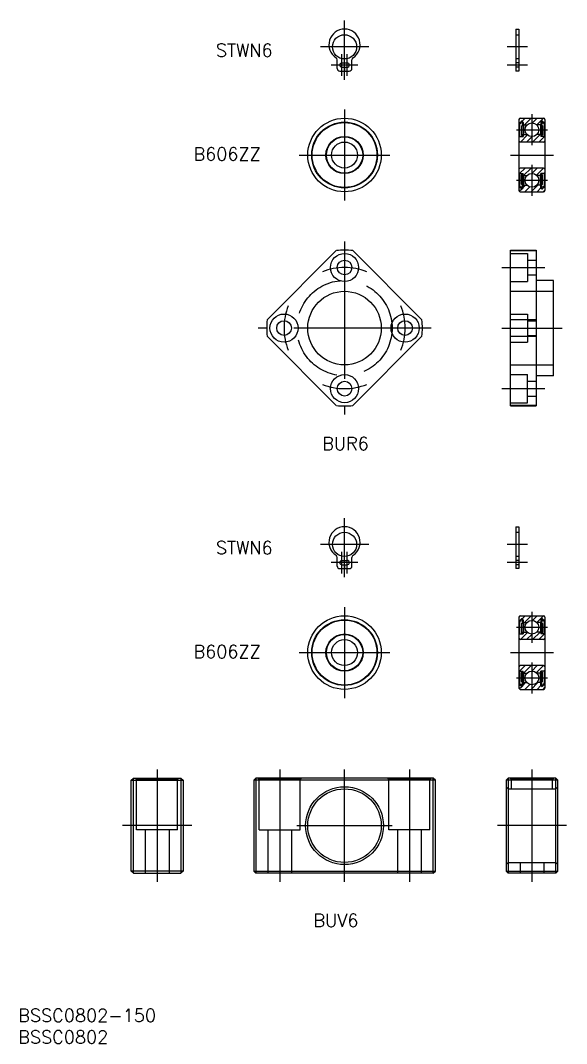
# Model space of a CAD drawing. Extents: x -75 to 353, y -50 to 248.
# Drawn here: x -75 to 51.4, y -50.4 to 186.1 of the extents above; entities that cross this region are included whole.
import ezdxf

# ---------------------------------------------------------------- set-up
doc = ezdxf.new("R2010")
doc.units = 0
doc.linetypes.add('CENTER', pattern=[50.8, 31.75, -6.35, 6.35, -6.35])
doc.linetypes.add('DASHED', pattern=[19.05, 12.7, -6.35])
doc.layers.get('0').update_dxf_attribs({"linetype": 'CONTINUOUS'})
doc.layers.add('CENTER', color=1, linetype='CENTER')
doc.styles.get("Standard").update_dxf_attribs({"font": 'txt.shx', "height": 3, "bigfont": 'bigfont.shx'})

msp = doc.modelspace()

# ---------------------------------------------------------------- linework, layer by layer
at = {"color": 7, "linetype": 'CONTINUOUS'}
for p, q in [((39.65, 184.1), (39.65, 174.4)), ((39.65, 184.1), (40.35, 184.1)), ((40.35, 184.1), (40.35, 174.4)), ((-1.7, 175), (-1.7, 176.99)), ((-0.6, 176.3), (0.6, 176.3)), ((-0.6, 175.3), (0.6, 175.3)), ((0, 176.3), (0, 177.2)), ((0, 175.3), (0, 174.4)), ((1.7, 175), (1.7, 176.99)), ((-1.1, 174.4), (1.1, 174.4)), ((40.35, 174.4), (39.65, 174.4)), ((40.35, 163.2), (40.35, 146.8)), ((40.65, 163.5), (46.05, 163.5)), ((46.35, 163.2), (46.35, 146.8)), ((40.45, 162.5), (40.35, 162.6)), ((40.45, 162.5), (40.66, 162.5)), ((40.45, 162.5), (40.45, 159.3)), ((40.66, 162.5), (40.77, 162.67)), ((40.71, 162.33), (40.82, 162.27)), ((40.77, 162.44), (40.88, 162.61)), ((40.88, 162.37), (40.77, 162.44)), ((40.82, 162.27), (40.88, 162.37)), ((41.17, 161.95), (40.92, 161.7)), ((40.92, 161.7), (40.92, 159.65)), ((41.29, 161.9), (41.04, 161.65)), ((41.04, 159.65), (41.04, 161.65)), ((41.17, 162.53), (41.17, 161.95)), ((41.29, 162.53), (41.29, 159.3)), ((41.39, 161.95), (41.29, 162.05)), ((41.39, 161.95), (42.21, 161.95)), ((41.39, 161.95), (41.39, 159.75)), ((45.31, 161.95), (44.49, 161.95)), ((45.31, 161.95), (45.41, 162.05)), ((45.31, 161.95), (45.31, 159.75)), ((45.41, 162.53), (45.41, 159.3)), ((45.41, 161.9), (45.66, 161.65)), ((45.53, 162.53), (45.53, 161.95)), ((45.53, 161.95), (45.78, 161.7)), ((45.66, 159.65), (45.66, 161.65)), ((45.78, 161.7), (45.78, 159.65)), ((45.93, 162.44), (45.82, 162.61)), ((45.82, 162.37), (45.93, 162.44)), ((45.88, 162.27), (45.82, 162.37)), ((45.99, 162.33), (45.88, 162.27)), ((46.04, 162.5), (45.93, 162.67)), ((46.25, 162.5), (46.04, 162.5)), ((46.25, 162.5), (46.35, 162.6)), ((46.25, 159.3), (46.25, 162.5)), ((40.35, 159.2), (40.45, 159.3)), ((40.45, 159.3), (41.29, 159.3)), ((41.23, 159.65), (41.04, 159.65)), ((41.04, 159.52), (41.23, 159.52)), ((41.23, 159.52), (41.23, 159.65)), ((41.29, 159.65), (41.39, 159.75)), ((41.39, 159.75), (42.21, 159.75)), ((45.31, 159.75), (44.49, 159.75)), ((45.41, 159.65), (45.31, 159.75)), ((46.25, 159.3), (45.41, 159.3)), ((45.47, 159.65), (45.66, 159.65)), ((45.47, 159.52), (45.47, 159.65)), ((45.66, 159.52), (45.47, 159.52)), ((46.35, 159.2), (46.25, 159.3)), ((46.05, 158), (40.65, 158)), ((46.05, 152), (40.65, 152)), ((40.35, 150.8), (40.45, 150.7)), ((40.45, 150.7), (41.29, 150.7)), ((40.45, 150.7), (40.45, 147.5)), ((40.92, 148.3), (40.92, 150.35)), ((41.04, 150.48), (41.23, 150.48)), ((41.04, 150.35), (41.04, 148.35)), ((41.23, 150.35), (41.04, 150.35)), ((41.23, 150.48), (41.23, 150.35)), ((41.29, 147.47), (41.29, 150.7)), ((41.29, 150.35), (41.39, 150.25)), ((41.39, 150.25), (42.21, 150.25)), ((41.39, 150.25), (41.39, 148.05)), ((45.31, 150.25), (44.49, 150.25)), ((45.41, 150.35), (45.31, 150.25)), ((45.31, 148.05), (45.31, 150.25)), ((46.25, 150.7), (45.41, 150.7)), ((45.41, 147.47), (45.41, 150.7)), ((45.47, 150.48), (45.47, 150.35)), ((45.66, 150.48), (45.47, 150.48)), ((45.47, 150.35), (45.66, 150.35)), ((45.66, 150.35), (45.66, 148.35)), ((45.78, 148.3), (45.78, 150.35)), ((46.35, 150.8), (46.25, 150.7)), ((46.25, 147.5), (46.25, 150.7)), ((40.45, 147.5), (40.35, 147.4)), ((40.45, 147.5), (40.66, 147.5)), ((40.66, 147.5), (40.77, 147.33)), ((40.71, 147.67), (40.82, 147.73)), ((40.88, 147.63), (40.77, 147.56)), ((40.77, 147.56), (40.88, 147.39)), ((40.82, 147.73), (40.88, 147.63)), ((41.17, 148.05), (40.92, 148.3)), ((41.29, 148.1), (41.04, 148.35)), ((41.17, 147.47), (41.17, 148.05)), ((41.39, 148.05), (41.29, 147.95)), ((41.39, 148.05), (42.21, 148.05)), ((45.31, 148.05), (44.49, 148.05)), ((45.31, 148.05), (45.41, 147.95)), ((45.41, 148.1), (45.66, 148.35)), ((45.53, 148.05), (45.78, 148.3)), ((45.53, 147.47), (45.53, 148.05)), ((45.88, 147.73), (45.82, 147.63)), ((45.82, 147.63), (45.93, 147.56)), ((45.93, 147.56), (45.82, 147.39)), ((45.99, 147.67), (45.88, 147.73)), ((46.04, 147.5), (45.93, 147.33)), ((46.25, 147.5), (46.04, 147.5)), ((46.25, 147.5), (46.35, 147.4)), ((40.65, 146.5), (46.05, 146.5)), ((-1.9, 132.9), (-17.9, 116.9)), ((1.9, 132.9), (17.9, 116.9)), ((38.35, 97), (38.35, 133)), ((38.35, 133), (44.35, 133)), ((38.35, 132.9), (44.35, 132.9)), ((44.35, 133), (44.35, 97)), ((48.35, 126), (44.35, 126)), ((48.35, 104), (48.35, 126)), ((44.35, 116.9), (38.35, 116.9)), ((-1.9, 97.1), (-17.9, 113.1)), ((17.9, 113.1), (1.9, 97.1)), ((38.35, 113.1), (44.35, 113.1)), ((48.35, 104), (44.35, 104)), ((44.35, 97.1), (38.35, 97.1)), ((38.35, 97), (44.35, 97)), ((39.65, 69.1), (39.65, 59.4)), ((39.65, 69.1), (40.35, 69.1)), ((40.35, 69.1), (40.35, 59.4)), ((-1.7, 60), (-1.7, 61.99)), ((0, 61.3), (0, 62.2)), ((1.7, 60), (1.7, 61.99)), ((-1.1, 59.4), (1.1, 59.4)), ((-0.6, 61.3), (0.6, 61.3)), ((-0.6, 60.3), (0.6, 60.3)), ((0, 60.3), (0, 59.4)), ((40.35, 59.4), (39.65, 59.4)), ((40.35, 48.2), (40.35, 31.8)), ((40.45, 47.5), (40.35, 47.6)), ((40.45, 47.5), (40.66, 47.5)), ((40.45, 47.5), (40.45, 44.3)), ((40.65, 48.5), (46.05, 48.5)), ((40.66, 47.5), (40.77, 47.67)), ((40.71, 47.33), (40.82, 47.27)), ((40.77, 47.44), (40.88, 47.61)), ((40.88, 47.37), (40.77, 47.44)), ((40.82, 47.27), (40.88, 47.37)), ((41.17, 47.53), (41.17, 46.95)), ((41.29, 47.53), (41.29, 44.3)), ((45.41, 47.53), (45.41, 44.3)), ((45.53, 47.53), (45.53, 46.95)), ((45.93, 47.44), (45.82, 47.61)), ((45.82, 47.37), (45.93, 47.44)), ((45.88, 47.27), (45.82, 47.37)), ((45.99, 47.33), (45.88, 47.27)), ((46.04, 47.5), (45.93, 47.67)), ((46.25, 47.5), (46.04, 47.5)), ((46.25, 47.5), (46.35, 47.6)), ((46.25, 44.3), (46.25, 47.5)), ((46.35, 48.2), (46.35, 31.8)), ((41.17, 46.95), (40.92, 46.7)), ((40.92, 46.7), (40.92, 44.65)), ((41.29, 46.9), (41.04, 46.65)), ((41.04, 44.65), (41.04, 46.65)), ((41.39, 46.95), (41.29, 47.05)), ((41.39, 46.95), (42.21, 46.95)), ((41.39, 46.95), (41.39, 44.75)), ((45.31, 46.95), (44.49, 46.95)), ((45.31, 46.95), (45.41, 47.05)), ((45.31, 46.95), (45.31, 44.75)), ((45.41, 46.9), (45.66, 46.65)), ((45.53, 46.95), (45.78, 46.7)), ((45.66, 44.65), (45.66, 46.65)), ((45.78, 46.7), (45.78, 44.65)), ((40.35, 44.2), (40.45, 44.3)), ((40.45, 44.3), (41.29, 44.3)), ((46.05, 43), (40.65, 43)), ((41.23, 44.65), (41.04, 44.65)), ((41.04, 44.52), (41.23, 44.52)), ((41.23, 44.52), (41.23, 44.65)), ((41.29, 44.65), (41.39, 44.75)), ((41.39, 44.75), (42.21, 44.75)), ((45.31, 44.75), (44.49, 44.75)), ((45.41, 44.65), (45.31, 44.75)), ((46.25, 44.3), (45.41, 44.3)), ((45.47, 44.65), (45.66, 44.65)), ((45.47, 44.52), (45.47, 44.65)), ((45.66, 44.52), (45.47, 44.52)), ((46.35, 44.2), (46.25, 44.3)), ((40.35, 35.8), (40.45, 35.7)), ((40.45, 35.7), (41.29, 35.7)), ((40.45, 35.7), (40.45, 32.5)), ((46.05, 37), (40.65, 37)), ((41.04, 35.48), (41.23, 35.48)), ((41.23, 35.48), (41.23, 35.35)), ((41.29, 32.47), (41.29, 35.7)), ((46.25, 35.7), (45.41, 35.7)), ((45.41, 32.47), (45.41, 35.7)), ((45.47, 35.48), (45.47, 35.35)), ((45.66, 35.48), (45.47, 35.48)), ((46.35, 35.8), (46.25, 35.7)), ((46.25, 32.5), (46.25, 35.7)), ((40.92, 33.3), (40.92, 35.35)), ((41.17, 33.05), (40.92, 33.3)), ((41.04, 35.35), (41.04, 33.35)), ((41.23, 35.35), (41.04, 35.35)), ((41.29, 33.1), (41.04, 33.35)), ((41.29, 35.35), (41.39, 35.25)), ((41.39, 35.25), (42.21, 35.25)), ((41.39, 35.25), (41.39, 33.05)), ((45.31, 35.25), (44.49, 35.25)), ((45.41, 35.35), (45.31, 35.25)), ((45.31, 33.05), (45.31, 35.25)), ((45.41, 33.1), (45.66, 33.35)), ((45.47, 35.35), (45.66, 35.35)), ((45.53, 33.05), (45.78, 33.3)), ((45.66, 35.35), (45.66, 33.35)), ((45.78, 33.3), (45.78, 35.35)), ((40.45, 32.5), (40.35, 32.4)), ((40.45, 32.5), (40.66, 32.5)), ((40.65, 31.5), (46.05, 31.5)), ((40.66, 32.5), (40.77, 32.33)), ((40.71, 32.67), (40.82, 32.73)), ((40.88, 32.63), (40.77, 32.56)), ((40.77, 32.56), (40.88, 32.39)), ((40.82, 32.73), (40.88, 32.63)), ((41.17, 32.47), (41.17, 33.05)), ((41.39, 33.05), (41.29, 32.95)), ((41.39, 33.05), (42.21, 33.05)), ((45.31, 33.05), (44.49, 33.05)), ((45.31, 33.05), (45.41, 32.95)), ((45.53, 32.47), (45.53, 33.05)), ((45.88, 32.73), (45.82, 32.63)), ((45.82, 32.63), (45.93, 32.56)), ((45.93, 32.56), (45.82, 32.39)), ((45.99, 32.67), (45.88, 32.73)), ((46.04, 32.5), (45.93, 32.33)), ((46.25, 32.5), (46.04, 32.5)), ((46.25, 32.5), (46.35, 32.4)), ((-49.35, 10.5), (-48.85, 11)), ((-49.35, -10.5), (-49.35, 10.5)), ((-49.35, 10.5), (-37.35, 10.5)), ((-48.85, 11), (-37.85, 11)), ((-48.85, -11), (-48.85, 11)), ((-37.85, 11), (-37.35, 10.5)), ((-37.85, 11), (-37.85, -11)), ((-37.35, 10.5), (-37.35, -10.5)), ((-20.5, 11), (-21, 10.5)), ((-21, 10.5), (-21, -10.5)), ((21, 10.5), (-21, 10.5)), ((20.5, 11), (-20.5, 11)), ((-20.5, 11), (-20.5, -11)), ((21, 10.5), (20.5, 11)), ((20.5, -11), (20.5, 11)), ((21, -10.5), (21, 10.5)), ((37.85, 11), (37.35, 10.5)), ((37.35, 10.5), (37.35, -10.5)), ((49.35, 10.5), (37.35, 10.5)), ((48.85, 11), (37.85, 11)), ((37.85, 11), (37.85, -11)), ((49.35, 10.5), (48.85, 11)), ((48.85, -11), (48.85, 11)), ((49.35, -10.5), (49.35, 10.5)), ((-48.85, -11), (-49.35, -10.5)), ((-37.35, -10.5), (-49.35, -10.5)), ((-48.85, -11), (-37.85, -11)), ((-37.35, -10.5), (-37.85, -11)), ((-21, -10.5), (-20.5, -11)), ((-21, -10.5), (21, -10.5)), ((20.5, -11), (-20.5, -11)), ((20.5, -11), (21, -10.5)), ((37.35, -10.5), (37.85, -11)), ((37.35, -10.5), (49.35, -10.5)), ((48.85, -11), (37.85, -11)), ((48.85, -11), (49.35, -10.5))]:
    msp.add_line(p, q, dxfattribs=at)
at = {"color": 3, "linetype": 'DASHED'}
for p, q in [((39.65, 182.8), (40.35, 182.8)), ((40.35, 177.2), (39.65, 177.2)), ((40.35, 176.3), (39.65, 176.3)), ((40.35, 175.3), (39.65, 175.3)), ((38.35, 132.25), (42.35, 132.25)), ((42.35, 132.25), (42.35, 125.75)), ((42.35, 130.7), (44.35, 130.7)), ((38.35, 125.75), (42.35, 125.75)), ((42.35, 127.3), (44.35, 127.3)), ((38.35, 123.5), (48.35, 123.5)), ((38.35, 118.25), (42.35, 118.25)), ((42.35, 118.25), (42.35, 111.75)), ((42.35, 116.7), (44.35, 116.7)), ((38.35, 111.75), (42.35, 111.75)), ((42.35, 113.3), (44.35, 113.3)), ((38.35, 106.5), (48.35, 106.5)), ((38.35, 104.25), (42.35, 104.25)), ((42.35, 97.75), (42.35, 104.25)), ((42.35, 102.7), (44.35, 102.7)), ((38.35, 97.75), (42.35, 97.75)), ((42.35, 99.3), (44.35, 99.3)), ((39.65, 67.8), (40.35, 67.8)), ((40.35, 62.2), (39.65, 62.2)), ((40.35, 61.3), (39.65, 61.3)), ((40.35, 60.3), (39.65, 60.3)), ((-48.1, 10.7), (-48.4, 11)), ((-48.1, -1), (-48.1, 10.7)), ((-48.1, 10.7), (-38.6, 10.7)), ((-38.6, 10.7), (-38.3, 11)), ((-38.6, -1), (-38.6, 10.7)), ((-19.75, 10.7), (-20.05, 11)), ((-19.75, -1), (-19.75, 10.7)), ((-10.25, 10.7), (-19.75, 10.7)), ((-10.25, 10.7), (-9.95, 11)), ((-10.25, -1), (-10.25, 10.7)), ((10.25, 10.7), (9.95, 11)), ((10.25, -1), (10.25, 10.7)), ((19.75, 10.7), (10.25, 10.7)), ((19.75, 10.7), (20.05, 11)), ((19.75, -1), (19.75, 10.7)), ((38.6, 10.7), (38.3, 11)), ((38.6, 8.5), (38.6, 10.7)), ((48.1, 10.7), (38.6, 10.7)), ((48.1, 10.7), (48.4, 11)), ((48.1, 8.5), (48.1, 10.7)), ((37.35, 9), (37.85, 8.5)), ((37.85, 8.5), (48.85, 8.5)), ((49.35, 9), (48.85, 8.5)), ((-38.6, -1), (-48.1, -1)), ((-46.1, -1), (-46.1, -11)), ((-40.6, -1), (-40.6, -11)), ((-19.75, -1), (-10.25, -1)), ((-17.75, -1), (-17.75, -11)), ((-12.25, -1), (-12.25, -11)), ((19.75, -1), (10.25, -1)), ((12.25, -1), (12.25, -11)), ((17.75, -1), (17.75, -11)), ((37.35, -9), (37.85, -8.5)), ((37.85, -8.5), (48.85, -8.5)), ((40.6, -8.5), (40.6, -11)), ((46.1, -8.5), (46.1, -11)), ((49.35, -9), (48.85, -8.5))]:
    msp.add_line(p, q, dxfattribs=at)
at = {"color": 3, "linetype": 'CONTINUOUS'}
for p, q in [((41.05, 162.81), (41.74, 163.5)), ((41.6, 161.95), (43.15, 163.5)), ((43.5, 162.43), (44.57, 163.5)), ((44.46, 161.98), (45.98, 163.5)), ((40.35, 159.08), (40.57, 159.3)), ((40.68, 158), (42.32, 159.64)), ((42.1, 158), (43.36, 159.26)), ((43.51, 158), (45.26, 159.75)), ((44.93, 158), (46.23, 159.3)), ((40.46, 150.7), (41.76, 152)), ((41.42, 150.25), (43.17, 152)), ((43.32, 150.74), (44.58, 152)), ((44.37, 150.37), (46, 152)), ((46.11, 150.7), (46.35, 150.94)), ((40.41, 146.62), (40.98, 147.19)), ((41.29, 147.5), (41.85, 148.05)), ((41.71, 146.5), (42.85, 147.64)), ((43.13, 146.5), (44.68, 148.05)), ((44.54, 146.5), (45.42, 147.38)), ((45.95, 146.5), (46.35, 146.9)), ((41.05, 47.81), (41.74, 48.5)), ((41.6, 46.95), (43.15, 48.5)), ((43.5, 47.43), (44.57, 48.5)), ((44.46, 46.98), (45.98, 48.5)), ((40.35, 44.08), (40.57, 44.3)), ((40.68, 43), (42.32, 44.64)), ((42.1, 43), (43.36, 44.26)), ((43.51, 43), (45.26, 44.75)), ((44.93, 43), (46.23, 44.3)), ((40.46, 35.7), (41.76, 37)), ((41.42, 35.25), (43.17, 37)), ((43.32, 35.74), (44.58, 37)), ((44.37, 35.37), (46, 37)), ((46.11, 35.7), (46.35, 35.94)), ((40.41, 31.62), (40.98, 32.19)), ((41.29, 32.5), (41.85, 33.05)), ((41.71, 31.5), (42.85, 32.64)), ((43.13, 31.5), (44.68, 33.05)), ((44.54, 31.5), (45.42, 32.38)), ((45.95, 31.5), (46.35, 31.9))]:
    msp.add_line(p, q, dxfattribs=at)
at = {"color": 7, "linetype": 'CONTINUOUS'}
for centre, radius in [((0, 180), 2.8), ((0, 155), 8.5), ((0, 155), 7.6), ((0, 155), 7.5), ((43.35, 160.85), 1.59), ((0, 155), 4.3), ((0, 155), 4.2), ((0, 155), 3), ((43.35, 149.15), 1.59), ((0, 129), 3.25), ((0, 129), 1.7), ((0, 115), 8.5), ((-14, 115), 3.25), ((14, 115), 3.25), ((-14, 115), 1.7), ((14, 115), 1.7), ((0, 101), 3.25), ((0, 101), 1.7), ((0, 65), 2.8), ((0, 40), 8.5), ((0, 40), 7.6), ((0, 40), 7.5), ((43.35, 45.85), 1.59), ((0, 40), 4.3), ((0, 40), 4.2), ((0, 40), 3), ((43.35, 34.15), 1.59), ((0, 0), 9), ((0, 0), 8.5)]:
    msp.add_circle(centre, radius, dxfattribs=at)
at = {"color": 3, "linetype": 'DASHED'}
msp.add_circle((0, 115), 11, dxfattribs=at)
at = {"color": 7, "linetype": 'CONTINUOUS'}
for centre, radius, start, end in [((0, 180.5), 3.6, 303.2038, 236.7962), ((-2.3, 176.99), 0.6, 360, 56.7962), ((2.3, 176.99), 0.6, 123.2038, 180), ((-1.1, 175), 0.6, 180, 270), ((-0.6, 175.8), 0.5, 90, 270), ((0.6, 175.8), 0.5, 270, 90), ((1.1, 175), 0.6, 270, 360), ((40.65, 163.2), 0.3, 90, 180), ((46.05, 163.2), 0.3, 0, 90), ((40.77, 162.44), 0.126, 149.9926, 240.0026), ((41.01, 162.53), 0.282, 0, 150.0017), ((41.01, 162.53), 0.156, 0, 150.0019), ((45.69, 162.53), 0.282, 29.9983, 180), ((45.69, 162.53), 0.156, 29.9981, 180), ((45.93, 162.44), 0.126, 299.9974, 30.0074), ((41.04, 159.65), 0.126, 180, 270), ((45.66, 159.65), 0.126, 270, 359.9999), ((40.65, 158.3), 0.3, 180, 270), ((46.05, 158.3), 0.3, 270, 0), ((40.65, 151.7), 0.3, 90, 180), ((46.05, 151.7), 0.3, 0, 90), ((41.04, 150.35), 0.126, 90, 179.9999), ((45.66, 150.35), 0.126, 0.0001, 90), ((40.65, 146.8), 0.3, 180, 270), ((40.77, 147.56), 0.126, 119.9974, 210.0074), ((41.01, 147.47), 0.282, 209.9983, 0), ((41.01, 147.47), 0.156, 209.9981, 0), ((45.69, 147.47), 0.282, 180, 330.0017), ((45.69, 147.47), 0.156, 180, 330.0019), ((45.93, 147.56), 0.126, 329.9926, 60.0026), ((46.05, 146.8), 0.3, 270, 0), ((0, 115), 18, 83.9424, 96.0576), ((0, 115), 18, 173.9424, 186.0576), ((0, 115), 18, 353.9424, 6.0576), ((0, 115), 18, 263.9424, 276.0576), ((0, 65.5), 3.6, 303.2038, 236.7962), ((-2.3, 61.99), 0.6, 360, 56.7962), ((2.3, 61.99), 0.6, 123.2038, 180), ((-1.1, 60), 0.6, 180, 270), ((-0.6, 60.8), 0.5, 90, 270), ((0.6, 60.8), 0.5, 270, 90), ((1.1, 60), 0.6, 270, 360), ((40.65, 48.2), 0.3, 90, 180), ((40.77, 47.44), 0.126, 149.9926, 240.0026), ((41.01, 47.53), 0.282, 0, 150.0017), ((41.01, 47.53), 0.156, 0, 150.0019), ((45.69, 47.53), 0.282, 29.9983, 180), ((45.69, 47.53), 0.156, 29.9981, 180), ((45.93, 47.44), 0.126, 299.9974, 30.0074), ((46.05, 48.2), 0.3, 0, 90), ((40.65, 43.3), 0.3, 180, 270), ((41.04, 44.65), 0.126, 180, 270), ((45.66, 44.65), 0.126, 270, 359.9999), ((46.05, 43.3), 0.3, 270, 0), ((40.65, 36.7), 0.3, 90, 180), ((41.04, 35.35), 0.126, 90, 179.9999), ((45.66, 35.35), 0.126, 0.0001, 90), ((46.05, 36.7), 0.3, 0, 90), ((40.65, 31.8), 0.3, 180, 270), ((40.77, 32.56), 0.126, 119.9974, 210.0074), ((41.01, 32.47), 0.282, 209.9983, 0), ((41.01, 32.47), 0.156, 209.9981, 0), ((45.69, 32.47), 0.282, 180, 330.0017), ((45.69, 32.47), 0.156, 180, 330.0019), ((45.93, 32.56), 0.126, 329.9926, 60.0026), ((46.05, 31.8), 0.3, 270, 0)]:
    msp.add_arc(centre, radius, start, end, dxfattribs=at)
at = {"layer": 'CENTER', "color": 1, "linetype": 'CENTER'}
for p, q in [((0, 172.4), (0, 186.1)), ((5.6, 180), (-5.6, 180)), ((42.35, 180), (37.65, 180)), ((-0.6, 173.3), (-0.6, 178.3)), ((0.6, 173.3), (0.6, 178.3)), ((3.1, 175.8), (-3.1, 175.8)), ((1.1, 175.8), (-1.1, 175.8)), ((42.35, 175.8), (37.65, 175.8)), ((0, 165.5), (0, 144.5)), ((43.35, 164.44), (43.35, 157.26)), ((39.76, 160.85), (46.94, 160.85)), ((-10.5, 155), (10.5, 155)), ((38.35, 155), (48.35, 155)), ((43.35, 152.74), (43.35, 145.56)), ((39.76, 149.15), (46.94, 149.15)), ((0, 135), (0, 95)), ((36.35, 129), (46.35, 129)), ((20, 115), (-20, 115)), ((36.35, 115), (50.35, 115)), ((36.35, 101), (46.35, 101)), ((0, 57.4), (0, 71.1)), ((5.6, 65), (-5.6, 65)), ((42.35, 65), (37.65, 65)), ((-0.6, 58.3), (-0.6, 63.3)), ((0.6, 58.3), (0.6, 63.3)), ((3.1, 60.8), (-3.1, 60.8)), ((1.1, 60.8), (-1.1, 60.8)), ((42.35, 60.8), (37.65, 60.8)), ((0, 50.5), (0, 29.5)), ((43.35, 49.44), (43.35, 42.26)), ((39.76, 45.85), (46.94, 45.85)), ((-10.5, 40), (10.5, 40)), ((38.35, 40), (48.35, 40)), ((43.35, 37.74), (43.35, 30.56)), ((39.76, 34.15), (46.94, 34.15)), ((-43.35, 13), (-43.35, -13)), ((-15, 13), (-15, -13)), ((0, -13), (0, 13)), ((15, 13), (15, -13)), ((43.35, 13), (43.35, -13)), ((-35.35, 0), (-51.35, 0)), ((-11, 0), (11, 0)), ((51.35, 0), (35.35, 0))]:
    msp.add_line(p, q, dxfattribs=at)
for start, end in [(68.484, 111.516), (158.484, 201.516), (338.484, 21.516), (248.484, 291.516)]:
    msp.add_arc((0, 115), 14, start, end, dxfattribs=at)

# ---------------------------------------------------------------- texts
at = {"color": 7, "linetype": 'CONTINUOUS'}
for s, p in [('STWN6', (-29.75, 177.72)), ('B606ZZ', (-34.94, 153.73)), ('BUR6', (-5.17, 86.8)), ('STWN6', (-29.75, 62.72)), ('B606ZZ', (-34.94, 38.73)), ('BUV6', (-7.21, -23.41)), ('BSSC0802-150', (-75.48, -45.36)), ('BSSC0802', (-75.48, -50.36))]:
    msp.add_text(s, height=3, dxfattribs=at).set_placement(p)

doc.saveas('drawing.dxf')
